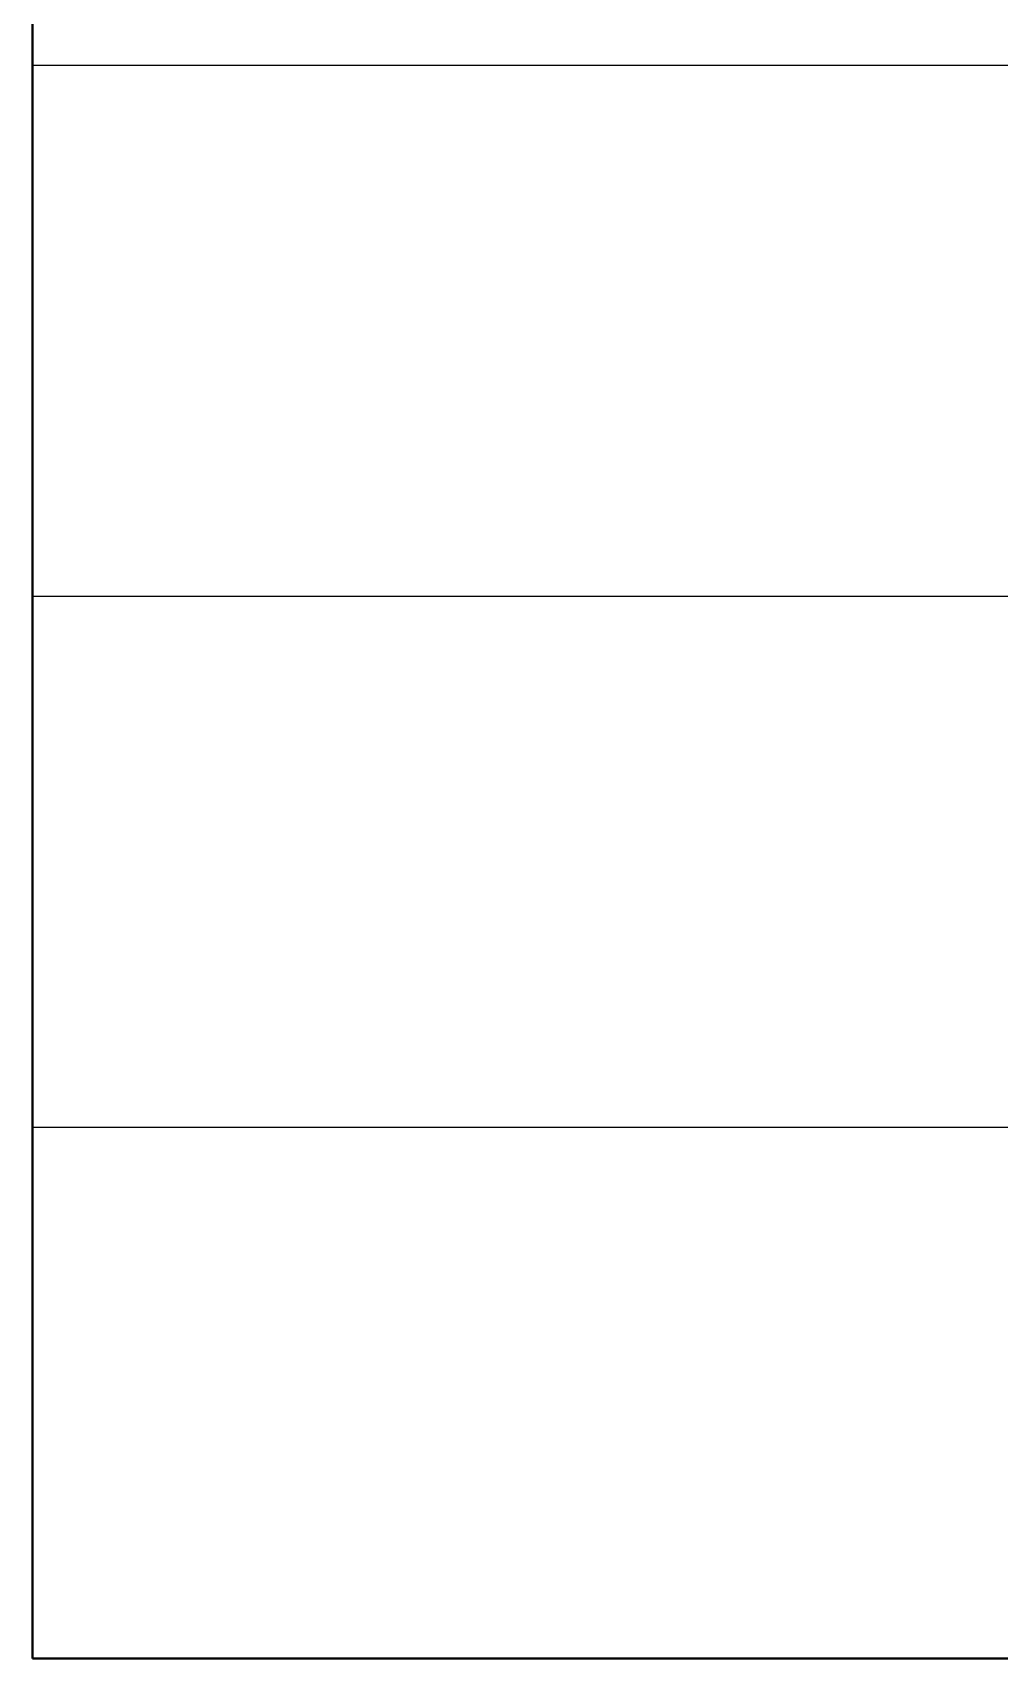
# Model space of a CAD drawing. Header units: millimetres. Extents: x 684983 to 685377, y 990360 to 990509.
# Drawn here: x 685118.73 to 685121.92, y 990360.29 to 990365.66 of the extents above; entities that cross this region are included whole.
import ezdxf

# ---------------------------------------------------------------- set-up
doc = ezdxf.new("R2010")
doc.units = ezdxf.units.MM
doc.layers.add('TITLE', color=6, linetype='Continuous')

msp = doc.modelspace()

# ---------------------------------------------------------------- linework, layer by layer
for p, q in [((685118.727, 990377.9235), (685118.727, 990360.2851)), ((685118.727, 990370.8996), (685118.727, 990360.2851)), ((685118.727, 990360.2851), (685221.1591, 990360.2851))]:
    msp.add_line(p, q)
at = {"lineweight": 40}
msp.add_lwpolyline([(685118.727, 990360.2851), (685221.1591, 990360.2851), (685221.1591, 990509.1548), (685118.727, 990509.1548)], close=True, dxfattribs=at)
at = {"layer": 'TITLE', "color": 8}
for p, q in [((685150.9277, 990365.5531), (685118.727, 990365.5531)), ((685150.9277, 990363.7971), (685118.727, 990363.7971)), ((685150.9277, 990362.0411), (685118.727, 990362.0411)), ((685150.9277, 990360.2851), (685118.727, 990360.2851))]:
    msp.add_line(p, q, dxfattribs=at)

doc.saveas('drawing.dxf')
